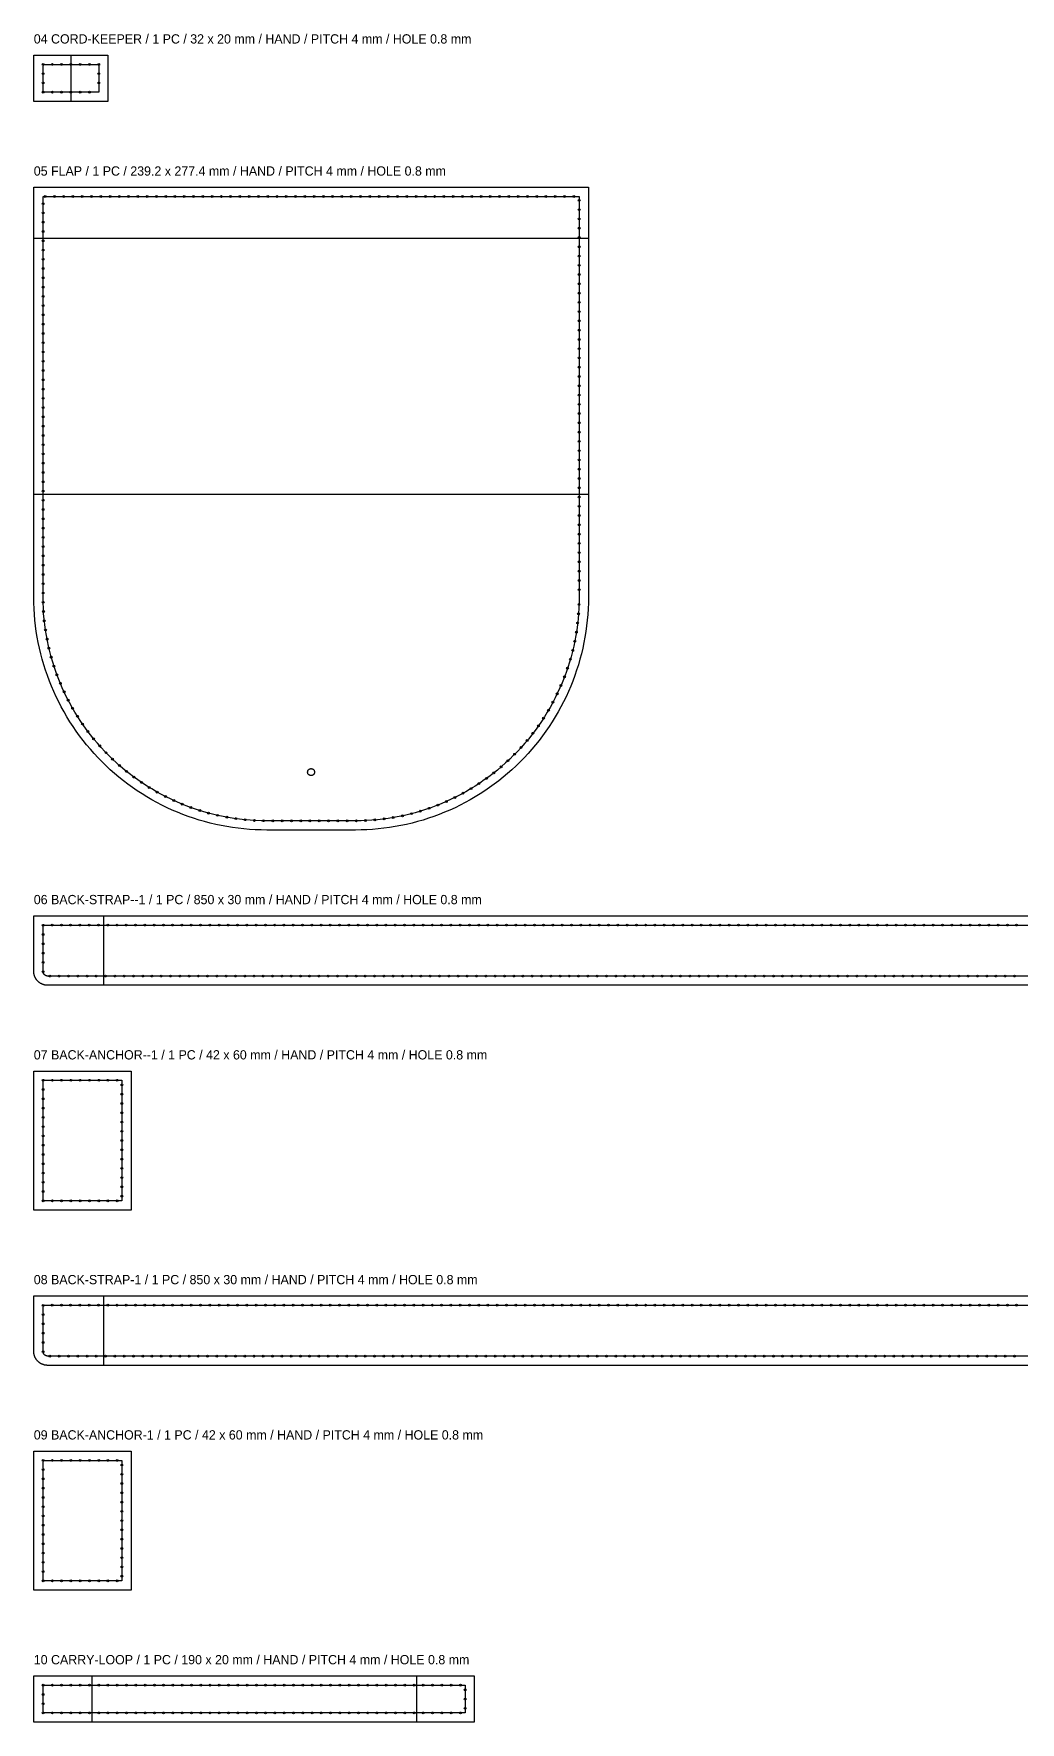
# Model space of a CAD drawing. Header units: millimetres. Extents: x 20 to 870, y -1614 to -15.
# Drawn here: x 20 to 445, y -1614 to -886 of the extents above; entities that cross this region are included whole.
import ezdxf

# ---------------------------------------------------------------- set-up
doc = ezdxf.new("R2010")
doc.units = ezdxf.units.MM
doc.linetypes.add('DASHED', pattern=[5, 3, -2])
for name, color, linetype in [('BASE', 30, 'DASHED'), ('CUT', 7, 'CONTINUOUS'), ('HOLES', 6, 'CONTINUOUS'), ('LABELS', 8, 'CONTINUOUS'), ('MARKS', 4, 'CONTINUOUS'), ('STITCH', 6, 'CONTINUOUS')]:
    doc.layers.add(name, color=color, linetype=linetype)

msp = doc.modelspace()

# ---------------------------------------------------------------- linework, layer by layer
at = {"layer": 'BASE'}
for points in [[(48, -911), (24, -911), (24, -899), (48, -899)], [(255.2, -1128.89), (255.17, -1131.33), (255.08, -1133.68), (254.94, -1136.02), (254.74, -1138.37), (254.47, -1140.75), (254.15, -1143.1), (253.78, -1145.4), (253.34, -1147.78), (252.86, -1150.05), (252.3, -1152.39), (251.71, -1154.64), (251.04, -1156.97), (250.33, -1159.2), (249.57, -1161.42), (248.73, -1163.66), (247.87, -1165.83), (246.93, -1168.01), (245.93, -1170.19), (244.9, -1172.31), (243.82, -1174.39), (242.66, -1176.49), (241.48, -1178.53), (240.22, -1180.56), (238.95, -1182.52), (237.61, -1184.48), (236.22, -1186.4), (234.78, -1188.29), (233.31, -1190.13), (231.78, -1191.94), (230.21, -1193.71), (228.59, -1195.46), (226.95, -1197.15), (225.26, -1198.79), (223.51, -1200.41), (221.74, -1201.98), (219.93, -1203.51), (218.09, -1204.98), (216.2, -1206.42), (214.28, -1207.8), (212.32, -1209.15), (210.37, -1210.42), (208.33, -1211.67), (206.29, -1212.86), (204.19, -1214.02), (202.11, -1215.1), (199.99, -1216.13), (197.81, -1217.13), (195.63, -1218.06), (193.46, -1218.93), (191.22, -1219.76), (189.01, -1220.53), (186.77, -1221.24), (184.44, -1221.91), (182.19, -1222.5), (179.85, -1223.06), (177.58, -1223.54), (175.2, -1223.98), (172.9, -1224.35), (170.55, -1224.67), (168.17, -1224.94), (165.82, -1225.14), (163.48, -1225.28), (161.13, -1225.37), (158.69, -1225.4), (120.51, -1225.4), (118.07, -1225.37), (115.72, -1225.28), (113.38, -1225.14), (111.03, -1224.94), (108.65, -1224.67), (106.3, -1224.35), (104, -1223.98), (101.62, -1223.54), (99.35, -1223.06), (97.01, -1222.5), (94.76, -1221.91), (92.43, -1221.24), (90.2, -1220.53), (87.98, -1219.76), (85.74, -1218.93), (83.57, -1218.06), (81.39, -1217.13), (79.21, -1216.13), (77.09, -1215.1), (75.01, -1214.02), (72.91, -1212.86), (70.87, -1211.67), (68.84, -1210.42), (66.88, -1209.15), (64.92, -1207.8), (63, -1206.42), (61.11, -1204.98), (59.27, -1203.51), (57.46, -1201.98), (55.69, -1200.41), (53.94, -1198.79), (52.25, -1197.15), (50.61, -1195.46), (48.99, -1193.71), (47.42, -1191.94), (45.89, -1190.13), (44.42, -1188.29), (42.98, -1186.4), (41.6, -1184.48), (40.25, -1182.52), (38.98, -1180.56), (37.73, -1178.53), (36.54, -1176.49), (35.38, -1174.39), (34.3, -1172.31), (33.27, -1170.19), (32.27, -1168.01), (31.34, -1165.83), (30.47, -1163.66), (29.64, -1161.42), (28.87, -1159.2), (28.16, -1156.97), (27.49, -1154.64), (26.9, -1152.39), (26.34, -1150.05), (25.86, -1147.78), (25.42, -1145.4), (25.05, -1143.1), (24.73, -1140.75), (24.46, -1138.37), (24.26, -1136.02), (24.12, -1133.68), (24.03, -1131.33), (24, -1128.89), (24, -956), (255.2, -956)], [(58, -1389.4), (24, -1389.4), (24, -1337.4), (58, -1337.4)], [(58, -1553.4), (24, -1553.4), (24, -1501.4), (58, -1501.4)], [(206, -1610.4), (24, -1610.4), (24, -1598.4), (206, -1598.4)]]:
    msp.add_lwpolyline(points, close=True, dxfattribs=at)
for points in [[(863.95, -1292.4), (26.05, -1292.4), (25.95, -1292.4), (25.9, -1292.4), (25.82, -1292.39), (25.82, -1292.39), (25.76, -1292.39), (25.69, -1292.37), (25.65, -1292.37), (25.62, -1292.36), (25.6, -1292.36), (25.51, -1292.34), (25.45, -1292.32), (25.42, -1292.31), (25.4, -1292.31), (25.32, -1292.28), (25.27, -1292.26), (25.24, -1292.25), (25.2, -1292.23), (25.13, -1292.2), (25.1, -1292.18), (25.04, -1292.16), (25.01, -1292.14), (25, -1292.13), (24.91, -1292.08), (24.88, -1292.06), (24.86, -1292.04), (24.83, -1292.03), (24.75, -1291.96), (24.73, -1291.95), (24.69, -1291.91), (24.66, -1291.88), (24.6, -1291.82), (24.58, -1291.8), (24.56, -1291.78), (24.51, -1291.74), (24.49, -1291.71), (24.45, -1291.66), (24.44, -1291.65), (24.37, -1291.55), (24.36, -1291.54), (24.34, -1291.51), (24.32, -1291.48), (24.26, -1291.39), (24.26, -1291.39), (24.24, -1291.34), (24.2, -1291.27), (24.16, -1291.17), (24.15, -1291.16), (24.14, -1291.13), (24.11, -1291.06), (24.09, -1290.99), (24.09, -1290.98), (24.08, -1290.95), (24.06, -1290.89), (24.04, -1290.79), (24.04, -1290.78), (24.03, -1290.73), (24.03, -1290.72), (24.01, -1290.64), (24.01, -1290.58), (24, -1290.49), (24, -1290.45), (24, -1290.35), (24, -1270.4), (866, -1270.4)], [(863.95, -1456.4), (26.05, -1456.4), (25.95, -1456.4), (25.9, -1456.4), (25.82, -1456.39), (25.82, -1456.39), (25.76, -1456.39), (25.69, -1456.37), (25.65, -1456.37), (25.62, -1456.36), (25.6, -1456.36), (25.51, -1456.34), (25.45, -1456.32), (25.42, -1456.31), (25.4, -1456.31), (25.32, -1456.28), (25.27, -1456.26), (25.24, -1456.25), (25.2, -1456.23), (25.13, -1456.2), (25.1, -1456.18), (25.04, -1456.16), (25.01, -1456.14), (25, -1456.13), (24.91, -1456.08), (24.88, -1456.06), (24.86, -1456.04), (24.83, -1456.02), (24.75, -1455.96), (24.73, -1455.95), (24.69, -1455.91), (24.66, -1455.88), (24.6, -1455.82), (24.58, -1455.8), (24.56, -1455.78), (24.51, -1455.74), (24.49, -1455.71), (24.45, -1455.66), (24.44, -1455.65), (24.37, -1455.55), (24.36, -1455.54), (24.34, -1455.51), (24.32, -1455.48), (24.26, -1455.39), (24.26, -1455.39), (24.24, -1455.34), (24.2, -1455.27), (24.16, -1455.17), (24.15, -1455.16), (24.14, -1455.13), (24.11, -1455.06), (24.09, -1454.99), (24.09, -1454.98), (24.08, -1454.95), (24.06, -1454.89), (24.04, -1454.79), (24.04, -1454.78), (24.03, -1454.73), (24.03, -1454.71), (24.01, -1454.64), (24.01, -1454.58), (24, -1454.49), (24, -1454.45), (24, -1454.35), (24, -1434.4), (866, -1434.4)]]:
    msp.add_lwpolyline(points, dxfattribs=at)
at = {"layer": 'CUT'}
for points in [[(20, -895), (52, -895), (52, -915), (20, -915)], [(20, -952), (259.2, -952), (259.2, -1128.94), (259.17, -1131.4), (259.08, -1133.87), (258.93, -1136.33), (258.72, -1138.78), (258.44, -1141.23), (258.11, -1143.68), (257.72, -1146.11), (257.27, -1148.54), (256.76, -1150.95), (256.19, -1153.35), (255.56, -1155.73), (254.87, -1158.1), (254.13, -1160.45), (253.33, -1162.78), (252.47, -1165.09), (251.55, -1167.38), (250.58, -1169.65), (249.55, -1171.89), (248.47, -1174.11), (247.34, -1176.29), (246.15, -1178.45), (244.91, -1180.58), (243.61, -1182.68), (242.27, -1184.75), (240.87, -1186.78), (239.43, -1188.78), (237.94, -1190.74), (236.4, -1192.67), (234.81, -1194.56), (233.17, -1196.4), (231.5, -1198.21), (229.77, -1199.97), (228.01, -1201.7), (226.2, -1203.37), (224.36, -1205.01), (222.47, -1206.6), (220.54, -1208.14), (218.58, -1209.63), (216.58, -1211.07), (214.55, -1212.47), (212.48, -1213.81), (210.38, -1215.11), (208.25, -1216.35), (206.09, -1217.54), (203.91, -1218.67), (201.69, -1219.75), (199.45, -1220.78), (197.18, -1221.75), (194.89, -1222.67), (192.58, -1223.53), (190.25, -1224.33), (187.9, -1225.07), (185.53, -1225.76), (183.15, -1226.39), (180.75, -1226.96), (178.34, -1227.47), (175.91, -1227.92), (173.48, -1228.31), (171.03, -1228.64), (168.58, -1228.92), (166.13, -1229.13), (163.67, -1229.28), (161.2, -1229.37), (158.74, -1229.4), (120.46, -1229.4), (118, -1229.37), (115.53, -1229.28), (113.07, -1229.13), (110.62, -1228.92), (108.17, -1228.64), (105.72, -1228.31), (103.29, -1227.92), (100.86, -1227.47), (98.45, -1226.96), (96.05, -1226.39), (93.67, -1225.76), (91.3, -1225.07), (88.95, -1224.33), (86.62, -1223.53), (84.31, -1222.67), (82.02, -1221.75), (79.75, -1220.78), (77.51, -1219.75), (75.29, -1218.67), (73.11, -1217.54), (70.95, -1216.35), (68.82, -1215.11), (66.72, -1213.81), (64.65, -1212.47), (62.62, -1211.07), (60.62, -1209.63), (58.66, -1208.14), (56.73, -1206.6), (54.84, -1205.01), (53, -1203.37), (51.19, -1201.7), (49.43, -1199.97), (47.7, -1198.21), (46.03, -1196.4), (44.39, -1194.56), (42.8, -1192.67), (41.26, -1190.74), (39.77, -1188.78), (38.33, -1186.78), (36.93, -1184.75), (35.59, -1182.68), (34.29, -1180.58), (33.05, -1178.45), (31.86, -1176.29), (30.73, -1174.11), (29.65, -1171.89), (28.62, -1169.65), (27.65, -1167.38), (26.73, -1165.09), (25.87, -1162.78), (25.07, -1160.45), (24.33, -1158.1), (23.64, -1155.73), (23.01, -1153.35), (22.44, -1150.95), (21.93, -1148.54), (21.48, -1146.11), (21.09, -1143.68), (20.76, -1141.23), (20.48, -1138.78), (20.27, -1136.33), (20.12, -1133.87), (20.03, -1131.4), (20, -1128.94)], [(141.1, -1204.4), (141.1, -1204.52), (141.08, -1204.63), (141.06, -1204.75), (141.03, -1204.86), (140.99, -1204.97), (140.94, -1205.08), (140.88, -1205.18), (140.81, -1205.28), (140.74, -1205.37), (140.66, -1205.46), (140.57, -1205.54), (140.48, -1205.61), (140.38, -1205.68), (140.28, -1205.74), (140.17, -1205.79), (140.06, -1205.83), (139.95, -1205.86), (139.83, -1205.88), (139.72, -1205.9), (139.6, -1205.9), (139.48, -1205.9), (139.37, -1205.88), (139.25, -1205.86), (139.14, -1205.83), (139.03, -1205.79), (138.92, -1205.74), (138.82, -1205.68), (138.72, -1205.61), (138.63, -1205.54), (138.54, -1205.46), (138.46, -1205.37), (138.39, -1205.28), (138.32, -1205.18), (138.26, -1205.08), (138.21, -1204.97), (138.17, -1204.86), (138.14, -1204.75), (138.12, -1204.63), (138.1, -1204.52), (138.1, -1204.4), (138.1, -1204.28), (138.12, -1204.17), (138.14, -1204.05), (138.17, -1203.94), (138.21, -1203.83), (138.26, -1203.72), (138.32, -1203.62), (138.39, -1203.52), (138.46, -1203.43), (138.54, -1203.34), (138.63, -1203.26), (138.72, -1203.19), (138.82, -1203.12), (138.92, -1203.06), (139.03, -1203.01), (139.14, -1202.97), (139.25, -1202.94), (139.37, -1202.92), (139.48, -1202.9), (139.6, -1202.9), (139.72, -1202.9), (139.83, -1202.92), (139.95, -1202.94), (140.06, -1202.97), (140.17, -1203.01), (140.28, -1203.06), (140.38, -1203.12), (140.48, -1203.19), (140.57, -1203.26), (140.66, -1203.34), (140.74, -1203.43), (140.81, -1203.52), (140.88, -1203.62), (140.94, -1203.72), (140.99, -1203.83), (141.03, -1203.94), (141.06, -1204.05), (141.08, -1204.17), (141.1, -1204.28)], [(20, -1333.4), (62, -1333.4), (62, -1393.4), (20, -1393.4)], [(20, -1497.4), (62, -1497.4), (62, -1557.4), (20, -1557.4)], [(20, -1594.4), (210, -1594.4), (210, -1614.4), (20, -1614.4)]]:
    msp.add_lwpolyline(points, close=True, dxfattribs=at)
for points in [[(864, -1296.4), (26, -1296.4), (25.85, -1296.4), (25.71, -1296.39), (25.56, -1296.38), (25.41, -1296.37), (25.27, -1296.35), (25.12, -1296.34), (24.97, -1296.31), (24.83, -1296.28), (24.69, -1296.25), (24.54, -1296.22), (24.4, -1296.18), (24.26, -1296.14), (24.12, -1296.1), (23.98, -1296.05), (23.84, -1296), (23.7, -1295.94), (23.57, -1295.89), (23.43, -1295.82), (23.3, -1295.76), (23.17, -1295.69), (23.04, -1295.62), (22.92, -1295.55), (22.79, -1295.47), (22.67, -1295.39), (22.55, -1295.31), (22.43, -1295.22), (22.31, -1295.13), (22.19, -1295.04), (22.08, -1294.94), (21.97, -1294.85), (21.86, -1294.75), (21.76, -1294.64), (21.65, -1294.54), (21.55, -1294.43), (21.46, -1294.32), (21.36, -1294.21), (21.27, -1294.09), (21.18, -1293.97), (21.09, -1293.85), (21.01, -1293.73), (20.93, -1293.61), (20.85, -1293.48), (20.78, -1293.36), (20.71, -1293.23), (20.64, -1293.1), (20.58, -1292.97), (20.51, -1292.83), (20.46, -1292.7), (20.4, -1292.56), (20.35, -1292.42), (20.3, -1292.28), (20.26, -1292.14), (20.22, -1292), (20.18, -1291.86), (20.15, -1291.71), (20.12, -1291.57), (20.09, -1291.43), (20.06, -1291.28), (20.05, -1291.13), (20.03, -1290.99), (20.02, -1290.84), (20.01, -1290.69), (20, -1290.55), (20, -1290.4), (20, -1266.4), (870, -1266.4)], [(864, -1460.4), (26, -1460.4), (25.85, -1460.4), (25.71, -1460.39), (25.56, -1460.38), (25.41, -1460.37), (25.27, -1460.35), (25.12, -1460.34), (24.97, -1460.31), (24.83, -1460.28), (24.69, -1460.25), (24.54, -1460.22), (24.4, -1460.18), (24.26, -1460.14), (24.12, -1460.1), (23.98, -1460.05), (23.84, -1460), (23.7, -1459.94), (23.57, -1459.89), (23.43, -1459.82), (23.3, -1459.76), (23.17, -1459.69), (23.04, -1459.62), (22.92, -1459.55), (22.79, -1459.47), (22.67, -1459.39), (22.55, -1459.31), (22.43, -1459.22), (22.31, -1459.13), (22.19, -1459.04), (22.08, -1458.94), (21.97, -1458.85), (21.86, -1458.75), (21.76, -1458.64), (21.65, -1458.54), (21.55, -1458.43), (21.46, -1458.32), (21.36, -1458.21), (21.27, -1458.09), (21.18, -1457.97), (21.09, -1457.85), (21.01, -1457.73), (20.93, -1457.61), (20.85, -1457.48), (20.78, -1457.36), (20.71, -1457.23), (20.64, -1457.1), (20.58, -1456.97), (20.51, -1456.83), (20.46, -1456.7), (20.4, -1456.56), (20.35, -1456.42), (20.3, -1456.28), (20.26, -1456.14), (20.22, -1456), (20.18, -1455.86), (20.15, -1455.71), (20.12, -1455.57), (20.09, -1455.43), (20.06, -1455.28), (20.05, -1455.13), (20.03, -1454.99), (20.02, -1454.84), (20.01, -1454.69), (20, -1454.55), (20, -1454.4), (20, -1430.4), (870, -1430.4)]]:
    msp.add_lwpolyline(points, dxfattribs=at)
at = {"layer": 'HOLES'}
for centre in [(24, -899), (24, -903), (28, -899), (32, -899), (36, -899), (40, -899), (44, -899), (48, -899), (48, -903), (24, -907), (24, -911), (28, -911), (32, -911), (36, -911), (40, -911), (44, -911), (48, -907), (24, -959.11), (24.89, -956), (28.89, -956), (32.89, -956), (36.89, -956), (40.89, -956), (44.89, -956), (48.89, -956), (52.89, -956), (56.89, -956), (60.89, -956), (64.89, -956), (68.89, -956), (72.89, -956), (76.89, -956), (80.89, -956), (84.89, -956), (88.89, -956), (92.89, -956), (96.89, -956), (100.89, -956), (104.89, -956), (108.89, -956), (112.89, -956), (116.89, -956), (120.89, -956), (124.89, -956), (128.89, -956), (132.89, -956), (136.89, -956), (140.89, -956), (144.89, -956), (148.89, -956), (152.89, -956), (156.89, -956), (160.89, -956), (164.89, -956), (168.89, -956), (172.89, -956), (176.89, -956), (180.89, -956), (184.89, -956), (188.89, -956), (192.89, -956), (196.89, -956), (200.89, -956), (204.89, -956), (208.89, -956), (212.89, -956), (216.89, -956), (220.89, -956), (224.89, -956), (228.89, -956), (232.89, -956), (236.89, -956), (240.89, -956), (244.89, -956), (248.89, -956), (252.89, -956), (255.2, -957.69), (255.2, -961.69), (24, -963.11), (24, -967.11), (255.2, -965.69), (24, -971.11), (24, -975.11), (255.2, -969.69), (255.2, -973.69), (24, -979.11), (24, -983.11), (255.2, -977.69), (255.2, -981.69), (24, -987.11), (24, -991.11), (255.2, -985.69), (255.2, -989.69), (24, -995.11), (255.2, -993.69), (255.2, -997.69), (24, -999.11), (24, -1003.11), (255.2, -1001.69), (255.2, -1005.69), (24, -1007.11), (24, -1011.11), (255.2, -1009.69), (24, -1015.11), (24, -1019.11), (255.2, -1013.69), (255.2, -1017.69), (24, -1023.11), (24, -1027.11), (255.2, -1021.69), (255.2, -1025.69), (24, -1031.11), (255.2, -1029.69), (255.2, -1033.69), (24, -1035.11), (24, -1039.11), (255.2, -1037.69), (255.2, -1041.69), (24, -1043.11), (24, -1047.11), (255.2, -1045.69), (24, -1051.11), (24, -1055.11), (255.2, -1049.69), (255.2, -1053.69), (24, -1059.11), (24, -1063.11), (255.2, -1057.69), (255.2, -1061.69), (24, -1067.11), (24, -1071.11), (255.2, -1065.69), (255.2, -1069.69), (24, -1075.11), (255.2, -1073.69), (255.2, -1077.69), (24, -1079.11), (24, -1083.11), (255.2, -1081.69), (255.2, -1085.69), (24, -1087.11), (24, -1091.11), (255.2, -1089.69), (24, -1095.11), (24, -1099.11), (255.2, -1093.69), (255.2, -1097.69), (24, -1103.11), (24, -1107.11), (255.2, -1101.69), (255.2, -1105.69), (24, -1111.11), (24, -1115.11), (255.2, -1109.69), (255.2, -1113.69), (24, -1119.11), (255.2, -1117.69), (255.2, -1121.69), (24, -1123.11), (24, -1127.11), (255.2, -1125.69), (24.03, -1131.11), (24.2, -1135.1), (254.94, -1136.07), (255.14, -1132.08), (24.54, -1139.09), (25.04, -1143.06), (254.01, -1144.02), (254.55, -1140.05), (25.71, -1147), (26.54, -1150.91), (253.3, -1147.95), (27.53, -1154.79), (28.69, -1158.62), (251.4, -1155.72), (252.43, -1151.86), (30, -1162.39), (31.46, -1166.12), (248.86, -1163.31), (250.21, -1159.54), (33.08, -1169.77), (34.85, -1173.36), (245.71, -1170.65), (247.36, -1167.01), (36.76, -1176.87), (38.82, -1180.3), (241.95, -1177.72), (243.9, -1174.23), (41.02, -1183.64), (43.36, -1186.89), (235.25, -1187.66), (237.63, -1184.44), (239.86, -1181.12), (45.82, -1190.04), (48.42, -1193.08), (230.13, -1193.8), (232.75, -1190.79), (51.14, -1196.01), (53.98, -1198.83), (56.94, -1201.52), (221.53, -1202.16), (224.51, -1199.49), (227.38, -1196.71), (60, -1204.09), (63.17, -1206.54), (66.43, -1208.84), (211.96, -1209.38), (215.24, -1207.11), (218.44, -1204.7), (69.79, -1211.01), (73.24, -1213.04), (76.77, -1214.93), (80.37, -1216.66), (197.94, -1217.07), (201.56, -1215.37), (205.11, -1213.51), (208.58, -1211.52), (84.04, -1218.25), (87.77, -1219.69), (91.57, -1220.96), (95.4, -1222.08), (99.29, -1223.05), (103.21, -1223.84), (175.03, -1224.01), (178.96, -1223.25), (182.85, -1222.33), (186.71, -1221.25), (190.51, -1220.01), (194.26, -1218.62), (107.16, -1224.47), (111.13, -1224.95), (115.12, -1225.25), (119.11, -1225.38), (123.11, -1225.4), (127.11, -1225.4), (131.11, -1225.4), (135.11, -1225.4), (139.11, -1225.4), (143.11, -1225.4), (147.11, -1225.4), (151.11, -1225.4), (155.11, -1225.4), (159.11, -1225.39), (163.11, -1225.3), (167.1, -1225.03), (171.08, -1224.6), (24, -1270.51), (24, -1274.51), (27.89, -1270.4), (31.89, -1270.4), (35.89, -1270.4), (39.89, -1270.4), (43.89, -1270.4), (47.89, -1270.4), (51.89, -1270.4), (55.89, -1270.4), (59.89, -1270.4), (63.89, -1270.4), (67.89, -1270.4), (71.89, -1270.4), (75.89, -1270.4), (79.89, -1270.4), (83.89, -1270.4), (87.89, -1270.4), (91.89, -1270.4), (95.89, -1270.4), (99.89, -1270.4), (103.89, -1270.4), (107.89, -1270.4), (111.89, -1270.4), (115.89, -1270.4), (119.89, -1270.4), (123.89, -1270.4), (127.89, -1270.4), (131.89, -1270.4), (135.89, -1270.4), (139.89, -1270.4), (143.89, -1270.4), (147.89, -1270.4), (151.89, -1270.4), (155.89, -1270.4), (159.89, -1270.4), (163.89, -1270.4), (167.89, -1270.4), (171.89, -1270.4), (175.89, -1270.4), (179.89, -1270.4), (183.89, -1270.4), (187.89, -1270.4), (191.89, -1270.4), (195.89, -1270.4), (199.89, -1270.4), (203.89, -1270.4), (207.89, -1270.4), (211.89, -1270.4), (215.89, -1270.4), (219.89, -1270.4), (223.89, -1270.4), (227.89, -1270.4), (231.89, -1270.4), (235.89, -1270.4), (239.89, -1270.4), (243.89, -1270.4), (247.89, -1270.4), (251.89, -1270.4), (255.89, -1270.4), (259.89, -1270.4), (263.89, -1270.4), (267.89, -1270.4), (271.89, -1270.4), (275.89, -1270.4), (279.89, -1270.4), (283.89, -1270.4), (287.89, -1270.4), (291.89, -1270.4), (295.89, -1270.4), (299.89, -1270.4), (303.89, -1270.4), (307.89, -1270.4), (311.89, -1270.4), (315.89, -1270.4), (319.89, -1270.4), (323.89, -1270.4), (327.89, -1270.4), (331.89, -1270.4), (335.89, -1270.4), (339.89, -1270.4), (343.89, -1270.4), (347.89, -1270.4), (351.89, -1270.4), (355.89, -1270.4), (359.89, -1270.4), (363.89, -1270.4), (367.89, -1270.4), (371.89, -1270.4), (375.89, -1270.4), (379.89, -1270.4), (383.89, -1270.4), (387.89, -1270.4), (391.89, -1270.4), (395.89, -1270.4), (399.89, -1270.4), (403.89, -1270.4), (407.89, -1270.4), (411.89, -1270.4), (415.89, -1270.4), (419.89, -1270.4), (423.89, -1270.4), (427.89, -1270.4), (431.89, -1270.4), (435.89, -1270.4), (439.89, -1270.4), (443.89, -1270.4), (24, -1278.51), (24, -1282.51), (24, -1286.51), (24, -1290.51), (26.97, -1292.4), (30.97, -1292.4), (34.97, -1292.4), (38.97, -1292.4), (42.97, -1292.4), (46.97, -1292.4), (50.97, -1292.4), (54.97, -1292.4), (58.97, -1292.4), (62.97, -1292.4), (66.97, -1292.4), (70.97, -1292.4), (74.97, -1292.4), (78.97, -1292.4), (82.97, -1292.4), (86.97, -1292.4), (90.97, -1292.4), (94.97, -1292.4), (98.97, -1292.4), (102.97, -1292.4), (106.97, -1292.4), (110.97, -1292.4), (114.97, -1292.4), (118.97, -1292.4), (122.97, -1292.4), (126.97, -1292.4), (130.97, -1292.4), (134.97, -1292.4), (138.97, -1292.4), (142.97, -1292.4), (146.97, -1292.4), (150.97, -1292.4), (154.97, -1292.4), (158.97, -1292.4), (162.97, -1292.4), (166.97, -1292.4), (170.97, -1292.4), (174.97, -1292.4), (178.97, -1292.4), (182.97, -1292.4), (186.97, -1292.4), (190.97, -1292.4), (194.97, -1292.4), (198.97, -1292.4), (202.97, -1292.4), (206.97, -1292.4), (210.97, -1292.4), (214.97, -1292.4), (218.97, -1292.4), (222.97, -1292.4), (226.97, -1292.4), (230.97, -1292.4), (234.97, -1292.4), (238.97, -1292.4), (242.97, -1292.4), (246.97, -1292.4), (250.97, -1292.4), (254.97, -1292.4), (258.97, -1292.4), (262.97, -1292.4), (266.97, -1292.4), (270.97, -1292.4), (274.97, -1292.4), (278.97, -1292.4), (282.97, -1292.4), (286.97, -1292.4), (290.97, -1292.4), (294.97, -1292.4), (298.97, -1292.4), (302.97, -1292.4), (306.97, -1292.4), (310.97, -1292.4), (314.97, -1292.4), (318.97, -1292.4), (322.97, -1292.4), (326.97, -1292.4), (330.97, -1292.4), (334.97, -1292.4), (338.97, -1292.4), (342.97, -1292.4), (346.97, -1292.4), (350.97, -1292.4), (354.97, -1292.4), (358.97, -1292.4), (362.97, -1292.4), (366.97, -1292.4), (370.97, -1292.4), (374.97, -1292.4), (378.97, -1292.4), (382.97, -1292.4), (386.97, -1292.4), (390.97, -1292.4), (394.97, -1292.4), (398.97, -1292.4), (402.97, -1292.4), (406.97, -1292.4), (410.97, -1292.4), (414.97, -1292.4), (418.97, -1292.4), (422.97, -1292.4), (426.97, -1292.4), (430.97, -1292.4), (434.97, -1292.4), (438.97, -1292.4), (442.97, -1292.4), (24, -1337.4), (28, -1337.4), (32, -1337.4), (36, -1337.4), (40, -1337.4), (44, -1337.4), (48, -1337.4), (52, -1337.4), (56, -1337.4), (58, -1339.4), (24, -1341.4), (24, -1345.4), (58, -1343.4), (58, -1347.4), (24, -1349.4), (24, -1353.4), (58, -1351.4), (58, -1355.4), (24, -1357.4), (24, -1361.4), (58, -1359.4), (24, -1365.4), (24, -1369.4), (58, -1363.4), (58, -1367.4), (24, -1373.4), (24, -1377.4), (58, -1371.4), (58, -1375.4), (24, -1381.4), (58, -1379.4), (58, -1383.4), (24, -1385.4), (24, -1389.4), (28, -1389.4), (32, -1389.4), (36, -1389.4), (40, -1389.4), (44, -1389.4), (48, -1389.4), (52, -1389.4), (56, -1389.4), (58, -1387.4), (24, -1434.51), (27.89, -1434.4), (31.89, -1434.4), (35.89, -1434.4), (39.89, -1434.4), (43.89, -1434.4), (47.89, -1434.4), (51.89, -1434.4), (55.89, -1434.4), (59.89, -1434.4), (63.89, -1434.4), (67.89, -1434.4), (71.89, -1434.4), (75.89, -1434.4), (79.89, -1434.4), (83.89, -1434.4), (87.89, -1434.4), (91.89, -1434.4), (95.89, -1434.4), (99.89, -1434.4), (103.89, -1434.4), (107.89, -1434.4), (111.89, -1434.4), (115.89, -1434.4), (119.89, -1434.4), (123.89, -1434.4), (127.89, -1434.4), (131.89, -1434.4), (135.89, -1434.4), (139.89, -1434.4), (143.89, -1434.4), (147.89, -1434.4), (151.89, -1434.4), (155.89, -1434.4), (159.89, -1434.4), (163.89, -1434.4), (167.89, -1434.4), (171.89, -1434.4), (175.89, -1434.4), (179.89, -1434.4), (183.89, -1434.4), (187.89, -1434.4), (191.89, -1434.4), (195.89, -1434.4), (199.89, -1434.4), (203.89, -1434.4), (207.89, -1434.4), (211.89, -1434.4), (215.89, -1434.4), (219.89, -1434.4), (223.89, -1434.4), (227.89, -1434.4), (231.89, -1434.4), (235.89, -1434.4), (239.89, -1434.4), (243.89, -1434.4), (247.89, -1434.4), (251.89, -1434.4), (255.89, -1434.4), (259.89, -1434.4), (263.89, -1434.4), (267.89, -1434.4), (271.89, -1434.4), (275.89, -1434.4), (279.89, -1434.4), (283.89, -1434.4), (287.89, -1434.4), (291.89, -1434.4), (295.89, -1434.4), (299.89, -1434.4), (303.89, -1434.4), (307.89, -1434.4), (311.89, -1434.4), (315.89, -1434.4), (319.89, -1434.4), (323.89, -1434.4), (327.89, -1434.4), (331.89, -1434.4), (335.89, -1434.4), (339.89, -1434.4), (343.89, -1434.4), (347.89, -1434.4), (351.89, -1434.4), (355.89, -1434.4), (359.89, -1434.4), (363.89, -1434.4), (367.89, -1434.4), (371.89, -1434.4), (375.89, -1434.4), (379.89, -1434.4), (383.89, -1434.4), (387.89, -1434.4), (391.89, -1434.4), (395.89, -1434.4), (399.89, -1434.4), (403.89, -1434.4), (407.89, -1434.4), (411.89, -1434.4), (415.89, -1434.4), (419.89, -1434.4), (423.89, -1434.4), (427.89, -1434.4), (431.89, -1434.4), (435.89, -1434.4), (439.89, -1434.4), (443.89, -1434.4), (24, -1438.51), (24, -1442.51), (24, -1446.51), (24, -1450.51), (24, -1454.51), (26.97, -1456.4), (30.97, -1456.4), (34.97, -1456.4), (38.97, -1456.4), (42.97, -1456.4), (46.97, -1456.4), (50.97, -1456.4), (54.97, -1456.4), (58.97, -1456.4), (62.97, -1456.4), (66.97, -1456.4), (70.97, -1456.4), (74.97, -1456.4), (78.97, -1456.4), (82.97, -1456.4), (86.97, -1456.4), (90.97, -1456.4), (94.97, -1456.4), (98.97, -1456.4), (102.97, -1456.4), (106.97, -1456.4), (110.97, -1456.4), (114.97, -1456.4), (118.97, -1456.4), (122.97, -1456.4), (126.97, -1456.4), (130.97, -1456.4), (134.97, -1456.4), (138.97, -1456.4), (142.97, -1456.4), (146.97, -1456.4), (150.97, -1456.4), (154.97, -1456.4), (158.97, -1456.4), (162.97, -1456.4), (166.97, -1456.4), (170.97, -1456.4), (174.97, -1456.4), (178.97, -1456.4), (182.97, -1456.4), (186.97, -1456.4), (190.97, -1456.4), (194.97, -1456.4), (198.97, -1456.4), (202.97, -1456.4), (206.97, -1456.4), (210.97, -1456.4), (214.97, -1456.4), (218.97, -1456.4), (222.97, -1456.4), (226.97, -1456.4), (230.97, -1456.4), (234.97, -1456.4), (238.97, -1456.4), (242.97, -1456.4), (246.97, -1456.4), (250.97, -1456.4), (254.97, -1456.4), (258.97, -1456.4), (262.97, -1456.4), (266.97, -1456.4), (270.97, -1456.4), (274.97, -1456.4), (278.97, -1456.4), (282.97, -1456.4), (286.97, -1456.4), (290.97, -1456.4), (294.97, -1456.4), (298.97, -1456.4), (302.97, -1456.4), (306.97, -1456.4), (310.97, -1456.4), (314.97, -1456.4), (318.97, -1456.4), (322.97, -1456.4), (326.97, -1456.4), (330.97, -1456.4), (334.97, -1456.4), (338.97, -1456.4), (342.97, -1456.4), (346.97, -1456.4), (350.97, -1456.4), (354.97, -1456.4), (358.97, -1456.4), (362.97, -1456.4), (366.97, -1456.4), (370.97, -1456.4), (374.97, -1456.4), (378.97, -1456.4), (382.97, -1456.4), (386.97, -1456.4), (390.97, -1456.4), (394.97, -1456.4), (398.97, -1456.4), (402.97, -1456.4), (406.97, -1456.4), (410.97, -1456.4), (414.97, -1456.4), (418.97, -1456.4), (422.97, -1456.4), (426.97, -1456.4), (430.97, -1456.4), (434.97, -1456.4), (438.97, -1456.4), (442.97, -1456.4), (24, -1501.4), (24, -1505.4), (28, -1501.4), (32, -1501.4), (36, -1501.4), (40, -1501.4), (44, -1501.4), (48, -1501.4), (52, -1501.4), (56, -1501.4), (58, -1503.4), (58, -1507.4), (24, -1509.4), (24, -1513.4), (58, -1511.4), (58, -1515.4), (24, -1517.4), (24, -1521.4), (58, -1519.4), (24, -1525.4), (24, -1529.4), (58, -1523.4), (58, -1527.4), (24, -1533.4), (24, -1537.4), (58, -1531.4), (58, -1535.4), (24, -1541.4), (58, -1539.4), (58, -1543.4), (24, -1545.4), (24, -1549.4), (58, -1547.4), (58, -1551.4), (24, -1553.4), (28, -1553.4), (32, -1553.4), (36, -1553.4), (40, -1553.4), (44, -1553.4), (48, -1553.4), (52, -1553.4), (56, -1553.4), (24, -1598.4), (24, -1602.4), (28, -1598.4), (32, -1598.4), (36, -1598.4), (40, -1598.4), (44, -1598.4), (48, -1598.4), (52, -1598.4), (56, -1598.4), (60, -1598.4), (64, -1598.4), (68, -1598.4), (72, -1598.4), (76, -1598.4), (80, -1598.4), (84, -1598.4), (88, -1598.4), (92, -1598.4), (96, -1598.4), (100, -1598.4), (104, -1598.4), (108, -1598.4), (112, -1598.4), (116, -1598.4), (120, -1598.4), (124, -1598.4), (128, -1598.4), (132, -1598.4), (136, -1598.4), (140, -1598.4), (144, -1598.4), (148, -1598.4), (152, -1598.4), (156, -1598.4), (160, -1598.4), (164, -1598.4), (168, -1598.4), (172, -1598.4), (176, -1598.4), (180, -1598.4), (184, -1598.4), (188, -1598.4), (192, -1598.4), (196, -1598.4), (200, -1598.4), (204, -1598.4), (206, -1600.4), (24, -1606.4), (24, -1610.4), (28, -1610.4), (32, -1610.4), (36, -1610.4), (40, -1610.4), (44, -1610.4), (48, -1610.4), (52, -1610.4), (56, -1610.4), (60, -1610.4), (64, -1610.4), (68, -1610.4), (72, -1610.4), (76, -1610.4), (80, -1610.4), (84, -1610.4), (88, -1610.4), (92, -1610.4), (96, -1610.4), (100, -1610.4), (104, -1610.4), (108, -1610.4), (112, -1610.4), (116, -1610.4), (120, -1610.4), (124, -1610.4), (128, -1610.4), (132, -1610.4), (136, -1610.4), (140, -1610.4), (144, -1610.4), (148, -1610.4), (152, -1610.4), (156, -1610.4), (160, -1610.4), (164, -1610.4), (168, -1610.4), (172, -1610.4), (176, -1610.4), (180, -1610.4), (184, -1610.4), (188, -1610.4), (192, -1610.4), (196, -1610.4), (200, -1610.4), (204, -1610.4), (206, -1604.4), (206, -1608.4)]:
    msp.add_circle(centre, 0.4, dxfattribs=at)
at = {"layer": 'MARKS'}
for points in [[(36, -895), (36, -915)], [(20, -974), (259.2, -974)], [(20, -1084.4), (259.2, -1084.4)], [(50, -1266.4), (50, -1296.4)], [(50, -1430.4), (50, -1460.4)], [(45, -1594.4), (45, -1614.4)], [(185, -1594.4), (185, -1614.4)]]:
    msp.add_lwpolyline(points, dxfattribs=at)
at = {"layer": 'STITCH'}
for points in [[(48, -911), (24, -911), (24, -899), (48, -899), (48, -911)], [(255.2, -1128.89), (255.17, -1131.33), (255.08, -1133.68), (254.94, -1136.02), (254.74, -1138.37), (254.47, -1140.75), (254.15, -1143.1), (253.78, -1145.4), (253.34, -1147.78), (252.86, -1150.05), (252.3, -1152.39), (251.71, -1154.64), (251.04, -1156.97), (250.33, -1159.2), (249.57, -1161.42), (248.73, -1163.66), (247.87, -1165.83), (246.93, -1168.01), (245.93, -1170.19), (244.9, -1172.31), (243.82, -1174.39), (242.66, -1176.49), (241.48, -1178.53), (240.22, -1180.56), (238.95, -1182.52), (237.61, -1184.48), (236.22, -1186.4), (234.78, -1188.29), (233.31, -1190.13), (231.78, -1191.94), (230.21, -1193.71), (228.59, -1195.46), (226.95, -1197.15), (225.26, -1198.79), (223.51, -1200.41), (221.74, -1201.98), (219.93, -1203.51), (218.09, -1204.98), (216.2, -1206.42), (214.28, -1207.8), (212.32, -1209.15), (210.37, -1210.42), (208.33, -1211.67), (206.29, -1212.86), (204.19, -1214.02), (202.11, -1215.1), (199.99, -1216.13), (197.81, -1217.13), (195.63, -1218.06), (193.46, -1218.93), (191.22, -1219.76), (189.01, -1220.53), (186.77, -1221.24), (184.44, -1221.91), (182.19, -1222.5), (179.85, -1223.06), (177.58, -1223.54), (175.2, -1223.98), (172.9, -1224.35), (170.55, -1224.67), (168.17, -1224.94), (165.82, -1225.14), (163.48, -1225.28), (161.13, -1225.37), (158.69, -1225.4), (120.51, -1225.4), (118.07, -1225.37), (115.72, -1225.28), (113.38, -1225.14), (111.03, -1224.94), (108.65, -1224.67), (106.3, -1224.35), (104, -1223.98), (101.62, -1223.54), (99.35, -1223.06), (97.01, -1222.5), (94.76, -1221.91), (92.43, -1221.24), (90.2, -1220.53), (87.98, -1219.76), (85.74, -1218.93), (83.57, -1218.06), (81.39, -1217.13), (79.21, -1216.13), (77.09, -1215.1), (75.01, -1214.02), (72.91, -1212.86), (70.87, -1211.67), (68.84, -1210.42), (66.88, -1209.15), (64.92, -1207.8), (63, -1206.42), (61.11, -1204.98), (59.27, -1203.51), (57.46, -1201.98), (55.69, -1200.41), (53.94, -1198.79), (52.25, -1197.15), (50.61, -1195.46), (48.99, -1193.71), (47.42, -1191.94), (45.89, -1190.13), (44.42, -1188.29), (42.98, -1186.4), (41.6, -1184.48), (40.25, -1182.52), (38.98, -1180.56), (37.73, -1178.53), (36.54, -1176.49), (35.38, -1174.39), (34.3, -1172.31), (33.27, -1170.19), (32.27, -1168.01), (31.34, -1165.83), (30.47, -1163.66), (29.64, -1161.42), (28.87, -1159.2), (28.16, -1156.97), (27.49, -1154.64), (26.9, -1152.39), (26.34, -1150.05), (25.86, -1147.78), (25.42, -1145.4), (25.05, -1143.1), (24.73, -1140.75), (24.46, -1138.37), (24.26, -1136.02), (24.12, -1133.68), (24.03, -1131.33), (24, -1128.89), (24, -956), (255.2, -956), (255.2, -1128.89)], [(863.95, -1292.4), (26.05, -1292.4), (25.95, -1292.4), (25.9, -1292.4), (25.82, -1292.39), (25.82, -1292.39), (25.76, -1292.39), (25.69, -1292.37), (25.65, -1292.37), (25.62, -1292.36), (25.6, -1292.36), (25.51, -1292.34), (25.45, -1292.32), (25.42, -1292.31), (25.4, -1292.31), (25.32, -1292.28), (25.27, -1292.26), (25.24, -1292.25), (25.2, -1292.23), (25.13, -1292.2), (25.1, -1292.18), (25.04, -1292.16), (25.01, -1292.14), (25, -1292.13), (24.91, -1292.08), (24.88, -1292.06), (24.86, -1292.04), (24.83, -1292.03), (24.75, -1291.96), (24.73, -1291.95), (24.69, -1291.91), (24.66, -1291.88), (24.6, -1291.82), (24.58, -1291.8), (24.56, -1291.78), (24.51, -1291.74), (24.49, -1291.71), (24.45, -1291.66), (24.44, -1291.65), (24.37, -1291.55), (24.36, -1291.54), (24.34, -1291.51), (24.32, -1291.48), (24.26, -1291.39), (24.26, -1291.39), (24.24, -1291.34), (24.2, -1291.27), (24.16, -1291.17), (24.15, -1291.16), (24.14, -1291.13), (24.11, -1291.06), (24.09, -1290.99), (24.09, -1290.98), (24.08, -1290.95), (24.06, -1290.89), (24.04, -1290.79), (24.04, -1290.78), (24.03, -1290.73), (24.03, -1290.72), (24.01, -1290.64), (24.01, -1290.58), (24, -1290.49), (24, -1290.45), (24, -1290.35), (24, -1270.4), (866, -1270.4)], [(58, -1389.4), (24, -1389.4), (24, -1337.4), (58, -1337.4), (58, -1389.4)], [(863.95, -1456.4), (26.05, -1456.4), (25.95, -1456.4), (25.9, -1456.4), (25.82, -1456.39), (25.82, -1456.39), (25.76, -1456.39), (25.69, -1456.37), (25.65, -1456.37), (25.62, -1456.36), (25.6, -1456.36), (25.51, -1456.34), (25.45, -1456.32), (25.42, -1456.31), (25.4, -1456.31), (25.32, -1456.28), (25.27, -1456.26), (25.24, -1456.25), (25.2, -1456.23), (25.13, -1456.2), (25.1, -1456.18), (25.04, -1456.16), (25.01, -1456.14), (25, -1456.13), (24.91, -1456.08), (24.88, -1456.06), (24.86, -1456.04), (24.83, -1456.02), (24.75, -1455.96), (24.73, -1455.95), (24.69, -1455.91), (24.66, -1455.88), (24.6, -1455.82), (24.58, -1455.8), (24.56, -1455.78), (24.51, -1455.74), (24.49, -1455.71), (24.45, -1455.66), (24.44, -1455.65), (24.37, -1455.55), (24.36, -1455.54), (24.34, -1455.51), (24.32, -1455.48), (24.26, -1455.39), (24.26, -1455.39), (24.24, -1455.34), (24.2, -1455.27), (24.16, -1455.17), (24.15, -1455.16), (24.14, -1455.13), (24.11, -1455.06), (24.09, -1454.99), (24.09, -1454.98), (24.08, -1454.95), (24.06, -1454.89), (24.04, -1454.79), (24.04, -1454.78), (24.03, -1454.73), (24.03, -1454.71), (24.01, -1454.64), (24.01, -1454.58), (24, -1454.49), (24, -1454.45), (24, -1454.35), (24, -1434.4), (866, -1434.4)], [(58, -1553.4), (24, -1553.4), (24, -1501.4), (58, -1501.4), (58, -1553.4)], [(206, -1610.4), (24, -1610.4), (24, -1598.4), (206, -1598.4), (206, -1610.4)]]:
    msp.add_lwpolyline(points, dxfattribs=at)

# ---------------------------------------------------------------- texts
at = {"layer": 'LABELS'}
for s, p in [('04 CORD-KEEPER / 1 PC / 32 x 20 mm / HAND / PITCH 4 mm / HOLE 0.8 mm', (20, -890)), ('05 FLAP / 1 PC / 239.2 x 277.4 mm / HAND / PITCH 4 mm / HOLE 0.8 mm', (20, -947)), ('06 BACK-STRAP--1 / 1 PC / 850 x 30 mm / HAND / PITCH 4 mm / HOLE 0.8 mm', (20, -1261.4)), ('07 BACK-ANCHOR--1 / 1 PC / 42 x 60 mm / HAND / PITCH 4 mm / HOLE 0.8 mm', (20, -1328.4)), ('08 BACK-STRAP-1 / 1 PC / 850 x 30 mm / HAND / PITCH 4 mm / HOLE 0.8 mm', (20, -1425.4)), ('09 BACK-ANCHOR-1 / 1 PC / 42 x 60 mm / HAND / PITCH 4 mm / HOLE 0.8 mm', (20, -1492.4)), ('10 CARRY-LOOP / 1 PC / 190 x 20 mm / HAND / PITCH 4 mm / HOLE 0.8 mm', (20, -1589.4))]:
    msp.add_text(s, height=4, dxfattribs=at).set_placement(p)

doc.saveas('drawing.dxf')
